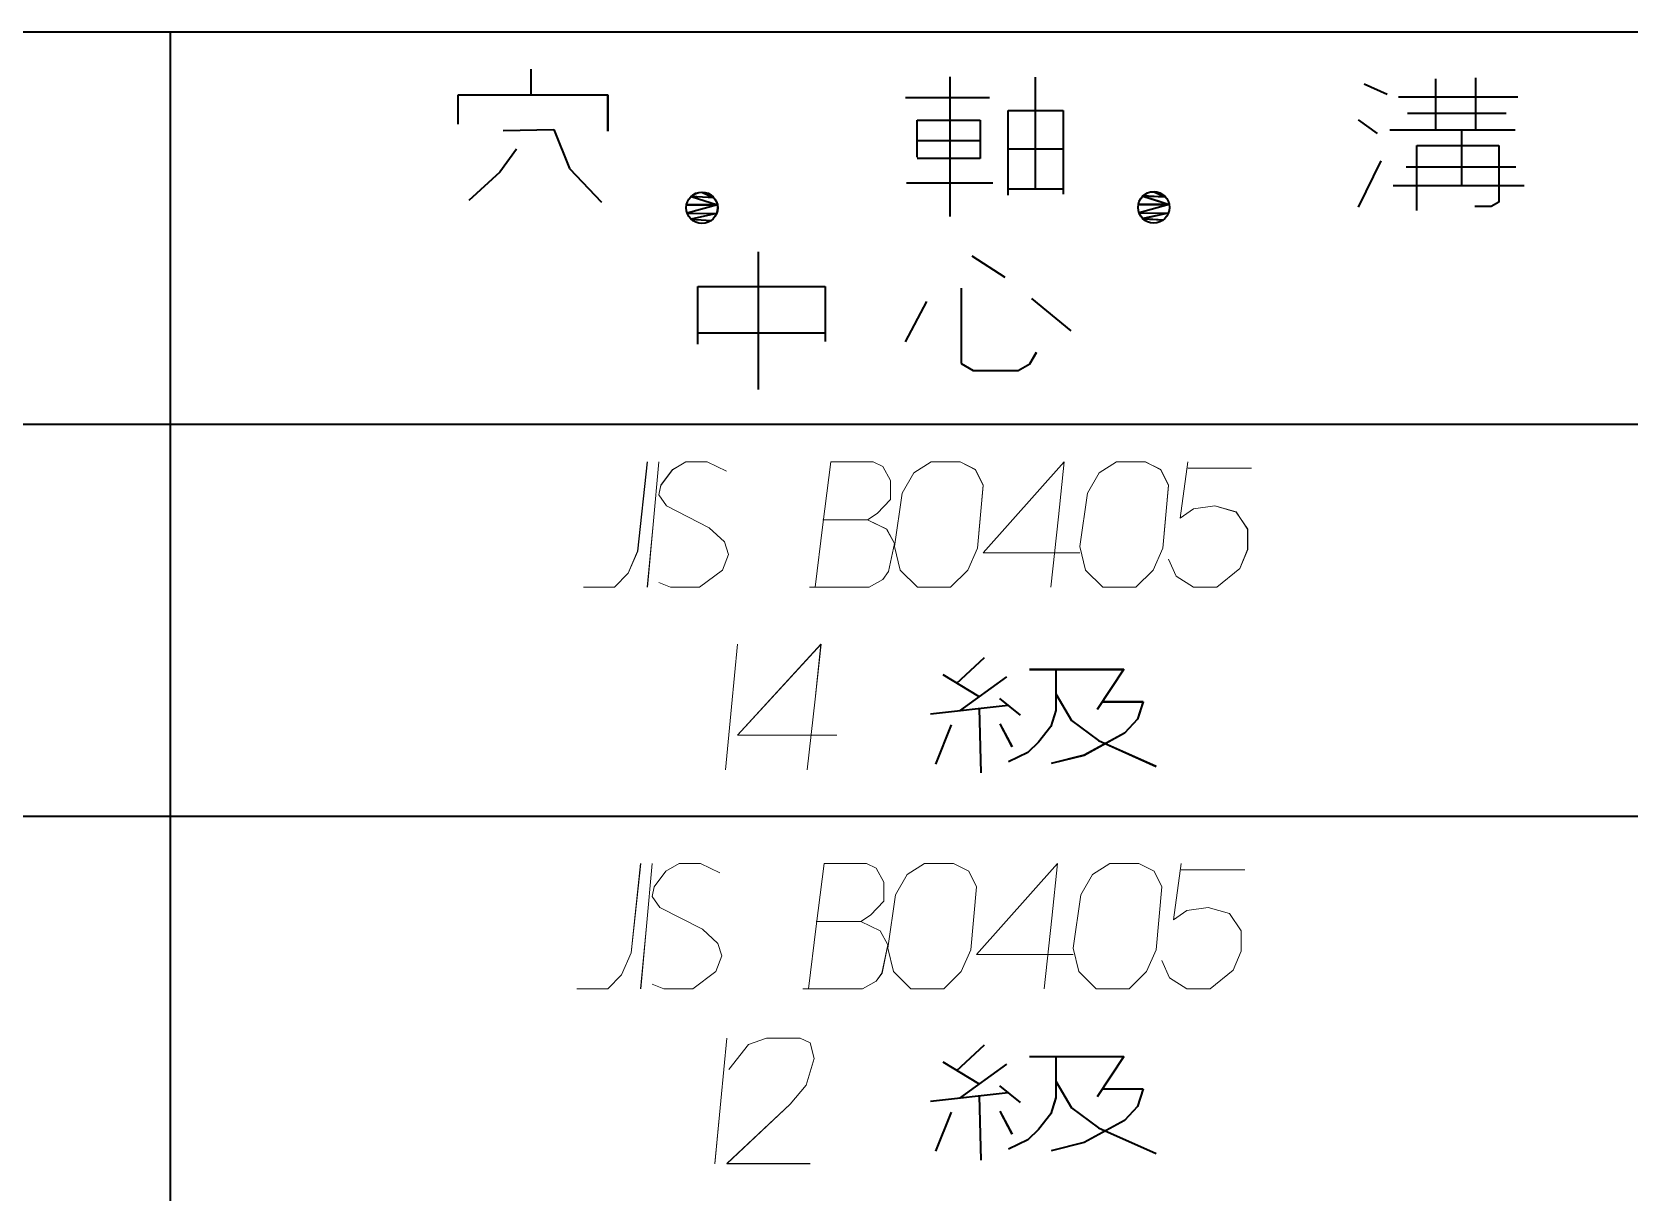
# Model space of a CAD drawing. Header units: millimetres. Extents: x 1333 to 104182, y -62616 to -5704.
# Drawn here: x 43405.1 to 43425.47, y -62565.62 to -62550.83 of the extents above; entities that cross this region are included whole.
import ezdxf

# ---------------------------------------------------------------- set-up
doc = ezdxf.new("R2010")
doc.units = ezdxf.units.MM
doc.header["$LTSCALE"] = 0.5
doc.layers.add('08', color=1, linetype='Continuous')

# ---------------------------------------------------------------- blocks, each defined once
blk = doc.blocks.new('999')
at = {"color": 7, "lineweight": 35}
for p, q in [((75114.978, -11823.12), (75475.513, -11823.12)), ((75414.978, -11823.12), (75414.978, -11898.12)), ((75114.978, -11838.12), (75474.978, -11838.12)), ((75234.978, -11853.12), (75474.978, -11853.12))]:
    blk.add_line(p, q, dxfattribs=at)
at = {"color": 7, "lineweight": 35, "ltscale": 0.008194}
blk.add_line((75428.771, -11824.547), (75428.771, -11825.531), dxfattribs=at)
at = {"color": 7, "lineweight": 35, "ltscale": 0.044495}
blk.add_line((75444.804, -11824.836), (75444.804, -11830.175), dxfattribs=at)
at = {"color": 7, "lineweight": 35, "ltscale": 0.035538}
blk.add_line((75448.075, -11824.847), (75448.075, -11829.111), dxfattribs=at)
at = {"color": 7, "lineweight": 35, "ltscale": 0.007961}
blk.add_line((75460.665, -11825.112), (75461.538, -11825.5), dxfattribs=at)
at = {"color": 7, "lineweight": 35, "ltscale": 0.016248}
blk.add_line((75463.384, -11824.913), (75463.384, -11826.863), dxfattribs=at)
at = {"color": 7, "lineweight": 35, "ltscale": 0.016525}
blk.add_line((75464.921, -11824.88), (75464.921, -11826.863), dxfattribs=at)
at = {"color": 7, "lineweight": 35, "ltscale": 0.047644}
blk.add_line((75425.997, -11825.531), (75431.714, -11825.531), dxfattribs=at)
at = {"color": 7, "lineweight": 35, "ltscale": 0.009323}
blk.add_line((75425.997, -11826.649), (75425.997, -11825.531), dxfattribs=at)
at = {"color": 7, "lineweight": 35, "ltscale": 0.011584}
blk.add_line((75431.714, -11825.531), (75431.714, -11826.921), dxfattribs=at)
at = {"color": 7, "lineweight": 35, "ltscale": 0.026721}
blk.add_line((75443.112, -11825.633), (75446.318, -11825.633), dxfattribs=at)
at = {"color": 7, "lineweight": 35, "ltscale": 0.038135}
blk.add_line((75461.969, -11825.6), (75466.545, -11825.6), dxfattribs=at)
at = {"color": 7, "lineweight": 35, "ltscale": 0.017505}
for p, q in [((75447.036, -11826.121), (75449.137, -11826.121)), ((75447.036, -11827.594), (75449.137, -11827.594)), ((75447.036, -11829.122), (75449.137, -11829.122))]:
    blk.add_line(p, q, dxfattribs=at)
at = {"color": 7, "lineweight": 35, "ltscale": 0.027048}
blk.add_line((75447.036, -11829.366), (75447.036, -11826.121), dxfattribs=at)
at = {"color": 7, "lineweight": 35, "ltscale": 0.026678}
blk.add_line((75449.137, -11826.121), (75449.137, -11829.322), dxfattribs=at)
at = {"color": 7, "lineweight": 35, "ltscale": 0.007469}
blk.add_line((75460.432, -11826.486), (75461.162, -11827.007), dxfattribs=at)
at = {"color": 7, "lineweight": 35, "ltscale": 0.031494}
blk.add_line((75462.312, -11826.231), (75466.091, -11826.231), dxfattribs=at)
at = {"color": 7, "lineweight": 35, "ltscale": 0.016067}
blk.add_line((75427.722, -11826.887), (75429.65, -11826.853), dxfattribs=at)
at = {"color": 7, "lineweight": 35, "ltscale": 0.01343}
blk.add_line((75429.65, -11826.853), (75430.259, -11828.345), dxfattribs=at)
at = {"color": 7, "lineweight": 35, "ltscale": 0.020081}
for p, q in [((75443.554, -11826.497), (75445.964, -11826.497)), ((75443.554, -11827.273), (75445.964, -11827.273)), ((75445.964, -11827.959), (75443.554, -11827.959))]:
    blk.add_line(p, q, dxfattribs=at)
at = {"color": 7, "lineweight": 35, "ltscale": 0.011816}
blk.add_line((75443.554, -11827.915), (75443.554, -11826.497), dxfattribs=at)
at = {"color": 7, "lineweight": 35, "ltscale": 0.012186}
blk.add_line((75445.964, -11826.497), (75445.964, -11827.959), dxfattribs=at)
at = {"color": 7, "lineweight": 35, "ltscale": 0.03988}
blk.add_line((75461.648, -11826.863), (75466.434, -11826.863), dxfattribs=at)
at = {"color": 7, "lineweight": 35, "ltscale": 0.017722}
blk.add_line((75464.379, -11826.863), (75464.379, -11828.989), dxfattribs=at)
at = {"color": 7, "lineweight": 35, "ltscale": 0.009085}
blk.add_line((75428.229, -11827.599), (75427.588, -11828.48), dxfattribs=at)
at = {"color": 7, "lineweight": 35, "ltscale": 0.02616}
blk.add_line((75462.676, -11827.461), (75465.816, -11827.461), dxfattribs=at)
at = {"color": 7, "lineweight": 35, "ltscale": 0.02077}
blk.add_line((75462.676, -11829.953), (75462.676, -11827.461), dxfattribs=at)
at = {"color": 7, "lineweight": 35, "ltscale": 0.018094}
blk.add_line((75465.816, -11827.461), (75465.816, -11829.632), dxfattribs=at)
at = {"color": 7, "lineweight": 35, "ltscale": 0.016422}
blk.add_line((75460.444, -11829.82), (75461.305, -11828.048), dxfattribs=at)
at = {"color": 7, "lineweight": 35, "ltscale": 0.034998}
blk.add_line((75462.268, -11828.28), (75466.467, -11828.28), dxfattribs=at)
at = {"color": 7, "lineweight": 35, "ltscale": 0.01339}
blk.add_line((75427.588, -11828.48), (75426.402, -11829.565), dxfattribs=at)
at = {"color": 7, "lineweight": 35, "ltscale": 0.014779}
blk.add_line((75430.259, -11828.345), (75431.478, -11829.633), dxfattribs=at)
at = {"color": 7, "lineweight": 35, "ltscale": 0.027539}
blk.add_line((75443.146, -11828.89), (75446.45, -11828.89), dxfattribs=at)
at = {"color": 7, "lineweight": 35, "ltscale": 0.008787}
blk.add_line((75434.906, -11829.414), (75435.911, -11829.733), dxfattribs=at)
at = {"color": 7, "lineweight": 35, "ltscale": 0.007298}
blk.add_line((75435.78, -11829.461), (75434.906, -11829.414), dxfattribs=at)
at = {"color": 7, "lineweight": 35, "ltscale": 0.004215}
for p, q in [((75435.322, -11829.248), (75435.78, -11829.461)), ((75452.609, -11829.23), (75453.067, -11829.444))]:
    blk.add_line(p, q, dxfattribs=at)
at = {"color": 7, "lineweight": 35, "ltscale": 0.008776}
blk.add_line((75452.194, -11829.397), (75453.197, -11829.716), dxfattribs=at)
at = {"color": 7, "lineweight": 35, "ltscale": 0.007286}
blk.add_line((75453.067, -11829.444), (75452.194, -11829.397), dxfattribs=at)
at = {"color": 7, "lineweight": 35, "ltscale": 0.041724}
blk.add_line((75461.77, -11828.989), (75466.776, -11828.989), dxfattribs=at)
at = {"color": 7, "lineweight": 35, "ltscale": 0.009827}
for p, q in [((75434.732, -11829.734), (75435.911, -11829.733)), ((75435.911, -11829.733), (75434.732, -11829.734)), ((75452.018, -11829.717), (75453.197, -11829.716)), ((75453.197, -11829.716), (75452.018, -11829.717))]:
    blk.add_line(p, q, dxfattribs=at)
at = {"color": 7, "lineweight": 35, "ltscale": 0.009973}
for p, q in [((75435.911, -11829.733), (75434.758, -11830.054)), ((75453.197, -11829.716), (75452.045, -11830.038))]:
    blk.add_line(p, q, dxfattribs=at)
at = {"color": 7, "lineweight": 35, "ltscale": 0.009339}
for p, q in [((75434.758, -11830.054), (75435.879, -11830.071)), ((75452.045, -11830.038), (75453.165, -11830.054))]:
    blk.add_line(p, q, dxfattribs=at)
at = {"color": 7, "lineweight": 35, "ltscale": 0.008292}
blk.add_line((75435.879, -11830.071), (75434.906, -11830.281), dxfattribs=at)
at = {"color": 7, "lineweight": 35, "ltscale": 0.008293}
for p, q in [((75453.165, -11830.054), (75452.192, -11830.264)), ((75446.715, -11864.41), (75447.184, -11865.288))]:
    blk.add_line(p, q, dxfattribs=at)
at = {"color": 7, "lineweight": 35, "ltscale": 0.005164}
blk.add_line((75465.517, -11829.804), (75464.897, -11829.804), dxfattribs=at)
at = {"color": 7, "lineweight": 35, "ltscale": 0.002874}
blk.add_line((75465.816, -11829.632), (75465.517, -11829.804), dxfattribs=at)
at = {"color": 7, "lineweight": 35, "ltscale": 0.006446}
for p, q in [((75434.906, -11830.281), (75435.678, -11830.33)), ((75452.192, -11830.264), (75452.964, -11830.313))]:
    blk.add_line(p, q, dxfattribs=at)
at = {"color": 7, "lineweight": 35, "ltscale": 0.043878}
blk.add_line((75437.474, -11831.529), (75437.474, -11836.794), dxfattribs=at)
at = {"color": 7, "lineweight": 35, "ltscale": 0.012576}
blk.add_line((75445.643, -11831.682), (75446.913, -11832.497), dxfattribs=at)
at = {"color": 7, "lineweight": 35, "ltscale": 0.040601}
for p, q in [((75435.165, -11832.854), (75440.037, -11832.854)), ((75435.165, -11834.637), (75440.037, -11834.637))]:
    blk.add_line(p, q, dxfattribs=at)
at = {"color": 7, "lineweight": 35, "ltscale": 0.018365}
blk.add_line((75435.165, -11835.058), (75435.165, -11832.854), dxfattribs=at)
at = {"color": 7, "lineweight": 35, "ltscale": 0.017517}
blk.add_line((75440.037, -11832.854), (75440.037, -11834.956), dxfattribs=at)
at = {"color": 7, "lineweight": 35, "ltscale": 0.02406}
blk.add_line((75445.236, -11832.922), (75445.236, -11835.809), dxfattribs=at)
at = {"color": 7, "lineweight": 35, "ltscale": 0.014554}
blk.add_line((75443.913, -11833.431), (75443.1, -11834.977), dxfattribs=at)
at = {"color": 7, "lineweight": 35, "ltscale": 0.016273}
blk.add_line((75447.93, -11833.313), (75449.439, -11834.552), dxfattribs=at)
at = {"color": 7, "lineweight": 35, "ltscale": 0.004257}
blk.add_line((75447.868, -11835.819), (75448.123, -11835.376), dxfattribs=at)
at = {"color": 7, "lineweight": 35, "ltscale": 0.004455}
blk.add_line((75445.236, -11835.809), (75445.699, -11836.076), dxfattribs=at)
at = {"color": 7, "lineweight": 35, "ltscale": 0.014355}
blk.add_line((75445.699, -11836.076), (75447.421, -11836.076), dxfattribs=at)
at = {"color": 7, "lineweight": 35, "ltscale": 0.004297}
blk.add_line((75447.421, -11836.076), (75447.868, -11835.819), dxfattribs=at)
at = {"color": 7, "lineweight": 35, "ltscale": 0.012234}
for p, q in [((75446.124, -11847.06), (75445.05, -11848.061)), ((75446.124, -11861.876), (75445.05, -11862.877))]:
    blk.add_line(p, q, dxfattribs=at)
at = {"color": 7, "lineweight": 35, "ltscale": 0.013328}
blk.add_line((75444.533, -11847.702), (75445.901, -11848.531), dxfattribs=at)
at = {"color": 7, "lineweight": 35, "ltscale": 0.018495}
for p, q in [((75446.975, -11847.789), (75445.174, -11849.087)), ((75446.975, -11862.605), (75445.174, -11863.903))]:
    blk.add_line(p, q, dxfattribs=at)
at = {"color": 7, "lineweight": 35, "ltscale": 0.030115}
for p, q in [((75447.851, -11847.505), (75451.464, -11847.505)), ((75447.851, -11862.321), (75451.464, -11862.321))]:
    blk.add_line(p, q, dxfattribs=at)
at = {"color": 7, "lineweight": 35, "ltscale": 0.013083}
for p, q in [((75448.861, -11847.505), (75448.861, -11849.075)), ((75448.861, -11862.321), (75448.861, -11863.891))]:
    blk.add_line(p, q, dxfattribs=at)
at = {"color": 7, "lineweight": 35, "ltscale": 0.015362}
blk.add_line((75451.464, -11847.505), (75450.441, -11849.038), dxfattribs=at)
at = {"color": 7, "lineweight": 35, "ltscale": 0.009837}
for p, q in [((75448.861, -11848.444), (75449.466, -11849.458)), ((75448.861, -11863.26), (75449.466, -11864.274))]:
    blk.add_line(p, q, dxfattribs=at)
at = {"color": 7, "lineweight": 35, "ltscale": 0.024924}
for p, q in [((75444.064, -11849.211), (75447.036, -11848.877)), ((75444.064, -11864.027), (75447.036, -11863.693))]:
    blk.add_line(p, q, dxfattribs=at)
at = {"color": 7, "lineweight": 35, "ltscale": 0.020496}
for p, q in [((75445.924, -11849.002), (75445.987, -11851.461)), ((75445.924, -11863.818), (75445.987, -11866.276))]:
    blk.add_line(p, q, dxfattribs=at)
at = {"color": 7, "lineweight": 35, "ltscale": 0.008474}
for p, q in [((75446.704, -11848.617), (75447.492, -11849.26)), ((75446.704, -11863.433), (75447.492, -11864.076))]:
    blk.add_line(p, q, dxfattribs=at)
at = {"color": 7, "lineweight": 35, "ltscale": 0.005376}
blk.add_line((75448.861, -11849.075), (75448.677, -11849.693), dxfattribs=at)
at = {"color": 7, "lineweight": 35, "ltscale": 0.013049}
for p, q in [((75450.638, -11848.741), (75452.204, -11848.741)), ((75450.638, -11863.557), (75452.204, -11863.557))]:
    blk.add_line(p, q, dxfattribs=at)
at = {"color": 7, "lineweight": 35, "ltscale": 0.005862}
for p, q in [((75452.204, -11848.741), (75451.982, -11849.409)), ((75452.204, -11863.557), (75451.982, -11864.224))]:
    blk.add_line(p, q, dxfattribs=at)
at = {"color": 7, "lineweight": 35, "ltscale": 0.013404}
for p, q in [((75444.852, -11849.631), (75444.26, -11851.127)), ((75444.852, -11864.447), (75444.26, -11865.943))]:
    blk.add_line(p, q, dxfattribs=at)
at = {"color": 7, "lineweight": 35, "ltscale": 0.00829}
blk.add_line((75446.715, -11849.594), (75447.184, -11850.471), dxfattribs=at)
at = {"color": 7, "lineweight": 35, "ltscale": 0.00637}
blk.add_line((75448.677, -11849.693), (75448.195, -11850.286), dxfattribs=at)
at = {"color": 7, "lineweight": 35, "ltscale": 0.010647}
blk.add_line((75449.466, -11849.458), (75450.489, -11850.224), dxfattribs=at)
at = {"color": 7, "lineweight": 35, "ltscale": 0.006121}
for p, q in [((75451.982, -11849.409), (75451.488, -11849.952)), ((75451.982, -11864.224), (75451.488, -11864.768))]:
    blk.add_line(p, q, dxfattribs=at)
at = {"color": 7, "lineweight": 35, "ltscale": 0.004731}
for p, q in [((75448.195, -11850.286), (75447.788, -11850.682)), ((75448.195, -11865.102), (75447.788, -11865.498))]:
    blk.add_line(p, q, dxfattribs=at)
at = {"color": 7, "lineweight": 35, "ltscale": 0.014628}
blk.add_line((75451.488, -11849.952), (75449.947, -11850.793), dxfattribs=at)
at = {"color": 7, "lineweight": 35, "ltscale": 0.020169}
blk.add_line((75450.489, -11850.224), (75452.698, -11851.213), dxfattribs=at)
at = {"color": 7, "lineweight": 35, "ltscale": 0.00685}
for p, q in [((75447.788, -11850.682), (75447.048, -11851.04)), ((75447.788, -11865.498), (75447.048, -11865.856))]:
    blk.add_line(p, q, dxfattribs=at)
at = {"color": 7, "lineweight": 35, "ltscale": 0.010798}
blk.add_line((75449.947, -11850.793), (75448.689, -11851.102), dxfattribs=at)
at = {"color": 7, "lineweight": 35, "ltscale": 0.013327}
blk.add_line((75444.533, -11862.519), (75445.901, -11863.347), dxfattribs=at)
at = {"color": 7, "lineweight": 35, "ltscale": 0.01536}
blk.add_line((75451.464, -11862.321), (75450.441, -11863.853), dxfattribs=at)
at = {"color": 7, "lineweight": 35, "ltscale": 0.005373}
blk.add_line((75448.861, -11863.891), (75448.677, -11864.509), dxfattribs=at)
at = {"color": 7, "lineweight": 35, "ltscale": 0.010649}
blk.add_line((75449.466, -11864.274), (75450.489, -11865.04), dxfattribs=at)
at = {"color": 7, "lineweight": 35, "ltscale": 0.006372}
blk.add_line((75448.677, -11864.509), (75448.195, -11865.102), dxfattribs=at)
at = {"color": 7, "lineweight": 35, "ltscale": 0.014629}
blk.add_line((75451.488, -11864.768), (75449.947, -11865.609), dxfattribs=at)
at = {"color": 7, "lineweight": 35, "ltscale": 0.020168}
blk.add_line((75450.489, -11865.04), (75452.698, -11866.029), dxfattribs=at)
at = {"color": 7, "lineweight": 35, "ltscale": 0.010797}
blk.add_line((75449.947, -11865.609), (75448.689, -11865.918), dxfattribs=at)
at = {"color": 7, "lineweight": 13}
for points in [[(75433.231, -11839.565), (75432.862, -11842.985), (75432.493, -11843.825), (75431.976, -11844.365), (75430.794, -11844.365)], [(75433.231, -11844.365), (75433.453, -11841.965), (75433.675, -11839.565)], [(75433.675, -11844.185), (75434.118, -11844.365), (75435.226, -11844.365), (75436.112, -11843.705), (75436.334, -11843.105), (75436.186, -11842.625), (75435.595, -11842.085), (75433.97, -11841.245), (75433.675, -11840.825), (75433.748, -11840.465), (75434.192, -11839.865), (75434.709, -11839.565), (75435.521, -11839.565), (75436.26, -11839.925)], [(75439.436, -11844.365), (75441.725, -11844.365), (75442.242, -11844.065), (75442.464, -11843.765), (75442.685, -11842.685), (75442.39, -11842.145), (75441.651, -11841.785), (75442.021, -11841.545), (75442.538, -11841.005), (75442.538, -11840.285), (75442.242, -11839.745), (75441.873, -11839.565), (75440.248, -11839.565), (75439.953, -11841.965), (75439.657, -11844.365)], [(75448.668, -11844.365), (75448.964, -11841.665), (75449.185, -11839.565), (75446.083, -11843.045), (75449.776, -11843.045)], [(75453.174, -11843.285), (75453.469, -11843.945), (75454.134, -11844.365), (75455.02, -11844.365), (75455.906, -11843.645), (75456.202, -11842.925), (75456.202, -11842.145), (75455.759, -11841.485), (75454.946, -11841.245), (75454.134, -11841.365), (75453.617, -11841.725), (75453.912, -11839.565)], [(75453.912, -11839.805), (75456.35, -11839.805)], [(75441.651, -11841.785), (75439.953, -11841.785)], [(75436.681, -11846.543), (75436.452, -11848.943), (75436.224, -11851.343)], [(75439.343, -11851.343), (75439.648, -11848.643), (75439.876, -11846.543), (75436.681, -11850.023), (75440.485, -11850.023)], [(75432.977, -11854.929), (75432.608, -11858.349), (75432.239, -11859.189), (75431.722, -11859.729), (75430.54, -11859.729)], [(75432.977, -11859.729), (75433.199, -11857.329), (75433.421, -11854.929)], [(75433.421, -11859.549), (75433.864, -11859.729), (75434.971, -11859.729), (75435.858, -11859.069), (75436.079, -11858.469), (75435.932, -11857.989), (75435.341, -11857.449), (75433.716, -11856.609), (75433.421, -11856.189), (75433.494, -11855.829), (75433.937, -11855.229), (75434.455, -11854.929), (75435.267, -11854.929), (75436.006, -11855.289)], [(75439.182, -11859.729), (75441.471, -11859.729), (75441.988, -11859.429), (75442.21, -11859.129), (75442.431, -11858.049), (75442.136, -11857.509), (75441.397, -11857.149), (75441.767, -11856.909), (75442.284, -11856.369), (75442.284, -11855.649), (75441.988, -11855.109), (75441.619, -11854.929), (75439.994, -11854.929), (75439.698, -11857.329), (75439.403, -11859.729)], [(75448.414, -11859.729), (75448.709, -11857.029), (75448.931, -11854.929), (75445.829, -11858.409), (75449.522, -11858.409)], [(75452.919, -11858.649), (75453.215, -11859.309), (75453.88, -11859.729), (75454.766, -11859.729), (75455.652, -11859.009), (75455.948, -11858.289), (75455.948, -11857.509), (75455.505, -11856.849), (75454.692, -11856.609), (75453.88, -11856.729), (75453.363, -11857.089), (75453.658, -11854.929)], [(75453.658, -11855.169), (75456.095, -11855.169)], [(75441.397, -11857.149), (75439.698, -11857.149)], [(75436.271, -11861.614), (75436.043, -11864.014), (75435.816, -11866.414)], [(75439.459, -11866.414), (75436.271, -11866.414), (75438.7, -11864.134), (75439.307, -11863.414), (75439.611, -11862.394), (75439.459, -11861.794), (75439.079, -11861.614), (75437.789, -11861.614), (75437.106, -11861.854), (75436.347, -11862.814)]]:
    blk.add_lwpolyline(points, dxfattribs=at)
for points in [[(75444.827, -11844.365), (75445.492, -11843.705), (75445.861, -11842.865), (75446.083, -11840.465), (75445.788, -11839.865), (75445.197, -11839.565), (75444.089, -11839.565), (75443.424, -11839.985), (75442.981, -11840.765), (75442.685, -11842.805), (75442.907, -11843.705), (75443.572, -11844.365)], [(75451.918, -11844.365), (75452.583, -11843.705), (75452.952, -11842.865), (75453.174, -11840.465), (75452.878, -11839.865), (75452.287, -11839.565), (75451.179, -11839.565), (75450.515, -11839.985), (75450.072, -11840.765), (75449.776, -11842.805), (75449.998, -11843.705), (75450.662, -11844.365)], [(75444.573, -11859.729), (75445.238, -11859.069), (75445.607, -11858.229), (75445.829, -11855.829), (75445.533, -11855.229), (75444.943, -11854.929), (75443.835, -11854.929), (75443.17, -11855.349), (75442.727, -11856.129), (75442.431, -11858.169), (75442.653, -11859.069), (75443.318, -11859.729)], [(75451.664, -11859.729), (75452.329, -11859.069), (75452.698, -11858.229), (75452.919, -11855.829), (75452.624, -11855.229), (75452.033, -11854.929), (75450.925, -11854.929), (75450.261, -11855.349), (75449.817, -11856.129), (75449.522, -11858.169), (75449.743, -11859.069), (75450.408, -11859.729)]]:
    blk.add_lwpolyline(points, close=True, dxfattribs=at)
at = {"color": 7, "lineweight": 35}
for centre in [(75435.322, -11829.847), (75452.609, -11829.831)]:
    blk.add_circle(centre, 0.6, dxfattribs=at)

msp = doc.modelspace()

# ---------------------------------------------------------------- linework, layer by layer
at = {"color": 7, "lineweight": 35}
for p, q in [((43306.862, -62550.825), (43427.041, -62550.825)), ((43406.862, -62550.825), (43406.862, -62575.825)), ((43306.862, -62555.825), (43426.862, -62555.825)), ((43346.862, -62560.825), (43426.862, -62560.825))]:
    msp.add_line(p, q, dxfattribs=at)
at = {"color": 7, "lineweight": 35, "ltscale": 0.008194}
msp.add_line((43411.46, -62551.301), (43411.46, -62551.629), dxfattribs=at)
at = {"color": 7, "lineweight": 35, "ltscale": 0.044495}
msp.add_line((43416.804, -62551.397), (43416.804, -62553.177), dxfattribs=at)
at = {"color": 7, "lineweight": 35, "ltscale": 0.035538}
msp.add_line((43417.895, -62551.401), (43417.895, -62552.822), dxfattribs=at)
at = {"color": 7, "lineweight": 35, "ltscale": 0.007961}
msp.add_line((43422.091, -62551.489), (43422.382, -62551.619), dxfattribs=at)
at = {"color": 7, "lineweight": 35, "ltscale": 0.016248}
msp.add_line((43422.998, -62551.423), (43422.998, -62552.073), dxfattribs=at)
at = {"color": 7, "lineweight": 35, "ltscale": 0.016525}
msp.add_line((43423.51, -62551.412), (43423.51, -62552.073), dxfattribs=at)
at = {"color": 7, "lineweight": 35, "ltscale": 0.047644}
msp.add_line((43410.535, -62551.629), (43412.441, -62551.629), dxfattribs=at)
at = {"color": 7, "lineweight": 35, "ltscale": 0.009323}
msp.add_line((43410.535, -62552.002), (43410.535, -62551.629), dxfattribs=at)
at = {"color": 7, "lineweight": 35, "ltscale": 0.011584}
msp.add_line((43412.441, -62551.629), (43412.441, -62552.092), dxfattribs=at)
at = {"color": 7, "lineweight": 35, "ltscale": 0.026721}
msp.add_line((43416.24, -62551.663), (43417.309, -62551.663), dxfattribs=at)
at = {"color": 7, "lineweight": 35, "ltscale": 0.038135}
msp.add_line((43422.526, -62551.652), (43424.051, -62551.652), dxfattribs=at)
at = {"color": 7, "lineweight": 35, "ltscale": 0.017505}
for p, q in [((43417.548, -62551.825), (43418.249, -62551.825)), ((43417.548, -62552.316), (43418.249, -62552.316)), ((43417.548, -62552.826), (43418.249, -62552.826))]:
    msp.add_line(p, q, dxfattribs=at)
at = {"color": 7, "lineweight": 35, "ltscale": 0.027048}
msp.add_line((43417.548, -62552.907), (43417.548, -62551.825), dxfattribs=at)
at = {"color": 7, "lineweight": 35, "ltscale": 0.026678}
msp.add_line((43418.249, -62551.825), (43418.249, -62552.893), dxfattribs=at)
at = {"color": 7, "lineweight": 35, "ltscale": 0.031494}
msp.add_line((43422.64, -62551.862), (43423.9, -62551.862), dxfattribs=at)
at = {"color": 7, "lineweight": 35, "ltscale": 0.016067}
msp.add_line((43411.11, -62552.081), (43411.753, -62552.07), dxfattribs=at)
at = {"color": 7, "lineweight": 35, "ltscale": 0.01343}
msp.add_line((43411.753, -62552.07), (43411.956, -62552.567), dxfattribs=at)
at = {"color": 7, "lineweight": 35, "ltscale": 0.020081}
for p, q in [((43416.388, -62551.951), (43417.191, -62551.951)), ((43416.388, -62552.209), (43417.191, -62552.209)), ((43417.191, -62552.438), (43416.388, -62552.438))]:
    msp.add_line(p, q, dxfattribs=at)
at = {"color": 7, "lineweight": 35, "ltscale": 0.011816}
msp.add_line((43416.388, -62552.424), (43416.388, -62551.951), dxfattribs=at)
at = {"color": 7, "lineweight": 35, "ltscale": 0.012186}
msp.add_line((43417.191, -62551.951), (43417.191, -62552.438), dxfattribs=at)
at = {"color": 7, "lineweight": 35, "ltscale": 0.007469}
msp.add_line((43422.014, -62551.947), (43422.257, -62552.121), dxfattribs=at)
at = {"color": 7, "lineweight": 35, "ltscale": 0.03988}
msp.add_line((43422.419, -62552.073), (43424.014, -62552.073), dxfattribs=at)
at = {"color": 7, "lineweight": 35, "ltscale": 0.017722}
msp.add_line((43423.329, -62552.073), (43423.329, -62552.782), dxfattribs=at)
at = {"color": 7, "lineweight": 35, "ltscale": 0.02616}
msp.add_line((43422.762, -62552.272), (43423.808, -62552.272), dxfattribs=at)
at = {"color": 7, "lineweight": 35, "ltscale": 0.02077}
msp.add_line((43422.762, -62553.103), (43422.762, -62552.272), dxfattribs=at)
at = {"color": 7, "lineweight": 35, "ltscale": 0.018094}
msp.add_line((43423.808, -62552.272), (43423.808, -62552.996), dxfattribs=at)
at = {"color": 7, "lineweight": 35, "ltscale": 0.009085}
msp.add_line((43411.279, -62552.318), (43411.065, -62552.612), dxfattribs=at)
at = {"color": 7, "lineweight": 35, "ltscale": 0.016422}
msp.add_line((43422.018, -62553.059), (43422.305, -62552.468), dxfattribs=at)
at = {"color": 7, "lineweight": 35, "ltscale": 0.01339}
msp.add_line((43411.065, -62552.612), (43410.67, -62552.974), dxfattribs=at)
at = {"color": 7, "lineweight": 35, "ltscale": 0.014779}
msp.add_line((43411.956, -62552.567), (43412.362, -62552.996), dxfattribs=at)
at = {"color": 7, "lineweight": 35, "ltscale": 0.034998}
msp.add_line((43422.626, -62552.545), (43424.025, -62552.545), dxfattribs=at)
at = {"color": 7, "lineweight": 35, "ltscale": 0.008787}
msp.add_line((43413.505, -62552.923), (43413.84, -62553.03), dxfattribs=at)
at = {"color": 7, "lineweight": 35, "ltscale": 0.007298}
msp.add_line((43413.796, -62552.939), (43413.505, -62552.923), dxfattribs=at)
at = {"color": 7, "lineweight": 35, "ltscale": 0.004215}
for p, q in [((43413.644, -62552.868), (43413.796, -62552.939)), ((43419.406, -62552.862), (43419.559, -62552.933))]:
    msp.add_line(p, q, dxfattribs=at)
at = {"color": 7, "lineweight": 35, "ltscale": 0.027539}
msp.add_line((43416.251, -62552.748), (43417.353, -62552.748), dxfattribs=at)
at = {"color": 7, "lineweight": 35, "ltscale": 0.008776}
msp.add_line((43419.268, -62552.917), (43419.602, -62553.024), dxfattribs=at)
at = {"color": 7, "lineweight": 35, "ltscale": 0.007286}
msp.add_line((43419.559, -62552.933), (43419.268, -62552.917), dxfattribs=at)
at = {"color": 7, "lineweight": 35, "ltscale": 0.041724}
msp.add_line((43422.459, -62552.782), (43424.128, -62552.782), dxfattribs=at)
at = {"color": 7, "lineweight": 35, "ltscale": 0.009827}
for p, q in [((43413.447, -62553.03), (43413.84, -62553.03)), ((43413.84, -62553.03), (43413.447, -62553.03)), ((43419.209, -62553.024), (43419.602, -62553.024)), ((43419.602, -62553.024), (43419.209, -62553.024))]:
    msp.add_line(p, q, dxfattribs=at)
at = {"color": 7, "lineweight": 35, "ltscale": 0.009973}
for p, q in [((43413.84, -62553.03), (43413.456, -62553.137)), ((43419.602, -62553.024), (43419.218, -62553.131))]:
    msp.add_line(p, q, dxfattribs=at)
at = {"color": 7, "lineweight": 35, "ltscale": 0.005164}
msp.add_line((43423.709, -62553.053), (43423.502, -62553.053), dxfattribs=at)
at = {"color": 7, "lineweight": 35, "ltscale": 0.002874}
msp.add_line((43423.808, -62552.996), (43423.709, -62553.053), dxfattribs=at)
at = {"color": 7, "lineweight": 35, "ltscale": 0.009339}
for p, q in [((43413.456, -62553.137), (43413.829, -62553.142)), ((43419.218, -62553.131), (43419.591, -62553.136))]:
    msp.add_line(p, q, dxfattribs=at)
at = {"color": 7, "lineweight": 35, "ltscale": 0.008292}
msp.add_line((43413.829, -62553.142), (43413.505, -62553.212), dxfattribs=at)
at = {"color": 7, "lineweight": 35, "ltscale": 0.006446}
for p, q in [((43413.505, -62553.212), (43413.762, -62553.229)), ((43419.267, -62553.206), (43419.524, -62553.223))]:
    msp.add_line(p, q, dxfattribs=at)
at = {"color": 7, "lineweight": 35, "ltscale": 0.008293}
for p, q in [((43419.591, -62553.136), (43419.267, -62553.206)), ((43417.441, -62564.588), (43417.598, -62564.881))]:
    msp.add_line(p, q, dxfattribs=at)
at = {"color": 7, "lineweight": 35, "ltscale": 0.043878}
msp.add_line((43414.361, -62553.628), (43414.361, -62555.383), dxfattribs=at)
at = {"color": 7, "lineweight": 35, "ltscale": 0.012576}
msp.add_line((43417.084, -62553.679), (43417.507, -62553.951), dxfattribs=at)
at = {"color": 7, "lineweight": 35, "ltscale": 0.040601}
for p, q in [((43413.591, -62554.07), (43415.215, -62554.07)), ((43413.591, -62554.664), (43415.215, -62554.664))]:
    msp.add_line(p, q, dxfattribs=at)
at = {"color": 7, "lineweight": 35, "ltscale": 0.018365}
msp.add_line((43413.591, -62554.805), (43413.591, -62554.07), dxfattribs=at)
at = {"color": 7, "lineweight": 35, "ltscale": 0.017517}
msp.add_line((43415.215, -62554.07), (43415.215, -62554.771), dxfattribs=at)
at = {"color": 7, "lineweight": 35, "ltscale": 0.02406}
msp.add_line((43416.948, -62554.092), (43416.948, -62555.055), dxfattribs=at)
at = {"color": 7, "lineweight": 35, "ltscale": 0.014554}
msp.add_line((43416.507, -62554.262), (43416.236, -62554.778), dxfattribs=at)
at = {"color": 7, "lineweight": 35, "ltscale": 0.016273}
msp.add_line((43417.846, -62554.223), (43418.349, -62554.636), dxfattribs=at)
at = {"color": 7, "lineweight": 35, "ltscale": 0.004257}
msp.add_line((43417.826, -62555.058), (43417.911, -62554.911), dxfattribs=at)
at = {"color": 7, "lineweight": 35, "ltscale": 0.004455}
msp.add_line((43416.948, -62555.055), (43417.103, -62555.144), dxfattribs=at)
at = {"color": 7, "lineweight": 35, "ltscale": 0.014355}
msp.add_line((43417.103, -62555.144), (43417.677, -62555.144), dxfattribs=at)
at = {"color": 7, "lineweight": 35, "ltscale": 0.004297}
msp.add_line((43417.677, -62555.144), (43417.826, -62555.058), dxfattribs=at)
at = {"color": 7, "lineweight": 35, "ltscale": 0.012234}
for p, q in [((43417.244, -62558.805), (43416.886, -62559.139)), ((43417.244, -62563.744), (43416.886, -62564.078))]:
    msp.add_line(p, q, dxfattribs=at)
at = {"color": 7, "lineweight": 35, "ltscale": 0.013328}
msp.add_line((43416.714, -62559.019), (43417.17, -62559.295), dxfattribs=at)
at = {"color": 7, "lineweight": 35, "ltscale": 0.030115}
for p, q in [((43417.82, -62558.953), (43419.024, -62558.953)), ((43417.82, -62563.892), (43419.024, -62563.892))]:
    msp.add_line(p, q, dxfattribs=at)
at = {"color": 7, "lineweight": 35, "ltscale": 0.013083}
for p, q in [((43418.157, -62558.953), (43418.157, -62559.477)), ((43418.157, -62563.892), (43418.157, -62564.415))]:
    msp.add_line(p, q, dxfattribs=at)
at = {"color": 7, "lineweight": 35, "ltscale": 0.015362}
msp.add_line((43419.024, -62558.953), (43418.683, -62559.464), dxfattribs=at)
at = {"color": 7, "lineweight": 35, "ltscale": 0.018495}
for p, q in [((43417.528, -62559.048), (43416.928, -62559.481)), ((43417.528, -62563.987), (43416.928, -62564.42))]:
    msp.add_line(p, q, dxfattribs=at)
at = {"color": 7, "lineweight": 35, "ltscale": 0.024924}
for p, q in [((43416.558, -62559.522), (43417.548, -62559.411)), ((43416.558, -62564.461), (43417.548, -62564.35))]:
    msp.add_line(p, q, dxfattribs=at)
at = {"color": 7, "lineweight": 35, "ltscale": 0.008474}
for p, q in [((43417.438, -62559.324), (43417.7, -62559.539)), ((43417.438, -62564.263), (43417.7, -62564.477))]:
    msp.add_line(p, q, dxfattribs=at)
at = {"color": 7, "lineweight": 35, "ltscale": 0.009837}
for p, q in [((43418.157, -62559.267), (43418.358, -62559.605)), ((43418.157, -62564.205), (43418.358, -62564.543))]:
    msp.add_line(p, q, dxfattribs=at)
at = {"color": 7, "lineweight": 35, "ltscale": 0.013049}
for p, q in [((43418.749, -62559.366), (43419.271, -62559.366)), ((43418.749, -62564.304), (43419.271, -62564.304))]:
    msp.add_line(p, q, dxfattribs=at)
at = {"color": 7, "lineweight": 35, "ltscale": 0.005862}
for p, q in [((43419.271, -62559.366), (43419.197, -62559.588)), ((43419.271, -62564.304), (43419.197, -62564.527))]:
    msp.add_line(p, q, dxfattribs=at)
at = {"color": 7, "lineweight": 35, "ltscale": 0.020496}
for p, q in [((43417.178, -62559.452), (43417.199, -62560.272)), ((43417.178, -62564.391), (43417.199, -62565.211))]:
    msp.add_line(p, q, dxfattribs=at)
at = {"color": 7, "lineweight": 35, "ltscale": 0.005376}
msp.add_line((43418.157, -62559.477), (43418.095, -62559.683), dxfattribs=at)
at = {"color": 7, "lineweight": 35, "ltscale": 0.010647}
msp.add_line((43418.358, -62559.605), (43418.699, -62559.86), dxfattribs=at)
at = {"color": 7, "lineweight": 35, "ltscale": 0.006121}
for p, q in [((43419.197, -62559.588), (43419.032, -62559.769)), ((43419.197, -62564.527), (43419.032, -62564.708))]:
    msp.add_line(p, q, dxfattribs=at)
at = {"color": 7, "lineweight": 35, "ltscale": 0.013404}
for p, q in [((43416.82, -62559.662), (43416.623, -62560.161)), ((43416.82, -62564.601), (43416.623, -62565.099))]:
    msp.add_line(p, q, dxfattribs=at)
at = {"color": 7, "lineweight": 35, "ltscale": 0.00829}
msp.add_line((43417.441, -62559.65), (43417.598, -62559.942), dxfattribs=at)
at = {"color": 7, "lineweight": 35, "ltscale": 0.00637}
msp.add_line((43418.095, -62559.683), (43417.935, -62559.881), dxfattribs=at)
at = {"color": 7, "lineweight": 35, "ltscale": 0.014628}
msp.add_line((43419.032, -62559.769), (43418.519, -62560.05), dxfattribs=at)
at = {"color": 7, "lineweight": 35, "ltscale": 0.00685}
for p, q in [((43417.799, -62560.012), (43417.552, -62560.132)), ((43417.799, -62564.951), (43417.552, -62565.071))]:
    msp.add_line(p, q, dxfattribs=at)
at = {"color": 7, "lineweight": 35, "ltscale": 0.004731}
for p, q in [((43417.935, -62559.881), (43417.799, -62560.012)), ((43417.935, -62564.819), (43417.799, -62564.951))]:
    msp.add_line(p, q, dxfattribs=at)
at = {"color": 7, "lineweight": 35, "ltscale": 0.010798}
msp.add_line((43418.519, -62560.05), (43418.099, -62560.153), dxfattribs=at)
at = {"color": 7, "lineweight": 35, "ltscale": 0.020169}
msp.add_line((43418.699, -62559.86), (43419.436, -62560.19), dxfattribs=at)
at = {"color": 7, "lineweight": 35, "ltscale": 0.01536}
msp.add_line((43419.024, -62563.892), (43418.683, -62564.403), dxfattribs=at)
at = {"color": 7, "lineweight": 35, "ltscale": 0.013327}
msp.add_line((43416.714, -62563.958), (43417.17, -62564.234), dxfattribs=at)
at = {"color": 7, "lineweight": 35, "ltscale": 0.005373}
msp.add_line((43418.157, -62564.415), (43418.095, -62564.621), dxfattribs=at)
at = {"color": 7, "lineweight": 35, "ltscale": 0.006372}
msp.add_line((43418.095, -62564.621), (43417.935, -62564.819), dxfattribs=at)
at = {"color": 7, "lineweight": 35, "ltscale": 0.010649}
msp.add_line((43418.358, -62564.543), (43418.699, -62564.799), dxfattribs=at)
at = {"color": 7, "lineweight": 35, "ltscale": 0.014629}
msp.add_line((43419.032, -62564.708), (43418.519, -62564.988), dxfattribs=at)
at = {"color": 7, "lineweight": 35, "ltscale": 0.020168}
msp.add_line((43418.699, -62564.799), (43419.436, -62565.128), dxfattribs=at)
at = {"color": 7, "lineweight": 35, "ltscale": 0.010797}
msp.add_line((43418.519, -62564.988), (43418.099, -62565.091), dxfattribs=at)
at = {"color": 7, "lineweight": 13}
for points in [[(43412.947, -62556.307), (43412.824, -62557.447), (43412.701, -62557.727), (43412.528, -62557.907), (43412.134, -62557.907)], [(43412.947, -62557.907), (43413.021, -62557.107), (43413.095, -62556.307)], [(43413.095, -62557.847), (43413.242, -62557.907), (43413.611, -62557.907), (43413.907, -62557.687), (43413.981, -62557.487), (43413.932, -62557.327), (43413.735, -62557.147), (43413.193, -62556.867), (43413.095, -62556.727), (43413.119, -62556.607), (43413.267, -62556.407), (43413.439, -62556.307), (43413.71, -62556.307), (43413.956, -62556.427)], [(43415.015, -62557.907), (43415.778, -62557.907), (43415.95, -62557.807), (43416.024, -62557.707), (43416.098, -62557.347), (43416, -62557.167), (43415.753, -62557.047), (43415.877, -62556.967), (43416.049, -62556.787), (43416.049, -62556.547), (43415.95, -62556.367), (43415.827, -62556.307), (43415.286, -62556.307), (43415.187, -62557.107), (43415.089, -62557.907)], [(43418.092, -62557.907), (43418.191, -62557.007), (43418.265, -62556.307), (43417.231, -62557.467), (43418.462, -62557.467)], [(43419.594, -62557.547), (43419.693, -62557.767), (43419.914, -62557.907), (43420.21, -62557.907), (43420.505, -62557.667), (43420.604, -62557.427), (43420.604, -62557.167), (43420.456, -62556.947), (43420.185, -62556.867), (43419.914, -62556.907), (43419.742, -62557.027), (43419.84, -62556.307)], [(43419.84, -62556.387), (43420.653, -62556.387)], [(43415.753, -62557.047), (43415.187, -62557.047)], [(43414.097, -62558.633), (43414.02, -62559.433), (43413.944, -62560.233)], [(43414.984, -62560.233), (43415.086, -62559.333), (43415.162, -62558.633), (43414.097, -62559.793), (43415.365, -62559.793)], [(43412.862, -62561.428), (43412.739, -62562.568), (43412.616, -62562.848), (43412.444, -62563.028), (43412.05, -62563.028)], [(43412.862, -62563.028), (43412.936, -62562.228), (43413.01, -62561.428)], [(43413.01, -62562.968), (43413.157, -62563.028), (43413.527, -62563.028), (43413.822, -62562.808), (43413.896, -62562.608), (43413.847, -62562.448), (43413.65, -62562.268), (43413.108, -62561.988), (43413.01, -62561.848), (43413.034, -62561.728), (43413.182, -62561.528), (43413.354, -62561.428), (43413.625, -62561.428), (43413.871, -62561.548)], [(43414.93, -62563.028), (43415.693, -62563.028), (43415.866, -62562.928), (43415.94, -62562.828), (43416.013, -62562.468), (43415.915, -62562.288), (43415.669, -62562.168), (43415.792, -62562.088), (43415.964, -62561.908), (43415.964, -62561.668), (43415.866, -62561.488), (43415.743, -62561.428), (43415.201, -62561.428), (43415.102, -62562.228), (43415.004, -62563.028)], [(43418.008, -62563.028), (43418.106, -62562.128), (43418.18, -62561.428), (43417.146, -62562.588), (43418.377, -62562.588)], [(43419.509, -62562.668), (43419.608, -62562.888), (43419.829, -62563.028), (43420.125, -62563.028), (43420.42, -62562.788), (43420.519, -62562.548), (43420.519, -62562.288), (43420.371, -62562.068), (43420.1, -62561.988), (43419.829, -62562.028), (43419.657, -62562.148), (43419.756, -62561.428)], [(43419.756, -62561.508), (43420.568, -62561.508)], [(43415.669, -62562.168), (43415.102, -62562.168)], [(43413.96, -62563.657), (43413.884, -62564.457), (43413.808, -62565.257)], [(43415.023, -62565.257), (43413.96, -62565.257), (43414.77, -62564.497), (43414.972, -62564.257), (43415.073, -62563.917), (43415.023, -62563.717), (43414.896, -62563.657), (43414.466, -62563.657), (43414.238, -62563.737), (43413.985, -62564.057)]]:
    msp.add_lwpolyline(points, dxfattribs=at)
for points in [[(43416.812, -62557.907), (43417.034, -62557.687), (43417.157, -62557.407), (43417.231, -62556.607), (43417.132, -62556.407), (43416.935, -62556.307), (43416.566, -62556.307), (43416.344, -62556.447), (43416.197, -62556.707), (43416.098, -62557.387), (43416.172, -62557.687), (43416.394, -62557.907)], [(43419.176, -62557.907), (43419.397, -62557.687), (43419.52, -62557.407), (43419.594, -62556.607), (43419.496, -62556.407), (43419.299, -62556.307), (43418.929, -62556.307), (43418.708, -62556.447), (43418.56, -62556.707), (43418.462, -62557.387), (43418.535, -62557.687), (43418.757, -62557.907)], [(43416.727, -62563.028), (43416.949, -62562.808), (43417.072, -62562.528), (43417.146, -62561.728), (43417.047, -62561.528), (43416.85, -62561.428), (43416.481, -62561.428), (43416.26, -62561.568), (43416.112, -62561.828), (43416.013, -62562.508), (43416.087, -62562.808), (43416.309, -62563.028)], [(43419.091, -62563.028), (43419.312, -62562.808), (43419.436, -62562.528), (43419.509, -62561.728), (43419.411, -62561.528), (43419.214, -62561.428), (43418.845, -62561.428), (43418.623, -62561.568), (43418.475, -62561.828), (43418.377, -62562.508), (43418.451, -62562.808), (43418.672, -62563.028)]]:
    msp.add_lwpolyline(points, close=True, dxfattribs=at)
at = {"color": 7, "lineweight": 35}
for centre in [(43413.644, -62553.068), (43419.406, -62553.062)]:
    msp.add_circle(centre, 0.2, dxfattribs=at)

# ---------------------------------------------------------------- block references
at = {"layer": '08', "color": 55, "xscale": 0.3333333333430346, "yscale": 0.3333333333357587, "zscale": 0.3333333333333333}
msp.add_blockref('999', (18268.536, -58609.785), dxfattribs=at)

doc.saveas('drawing.dxf')
